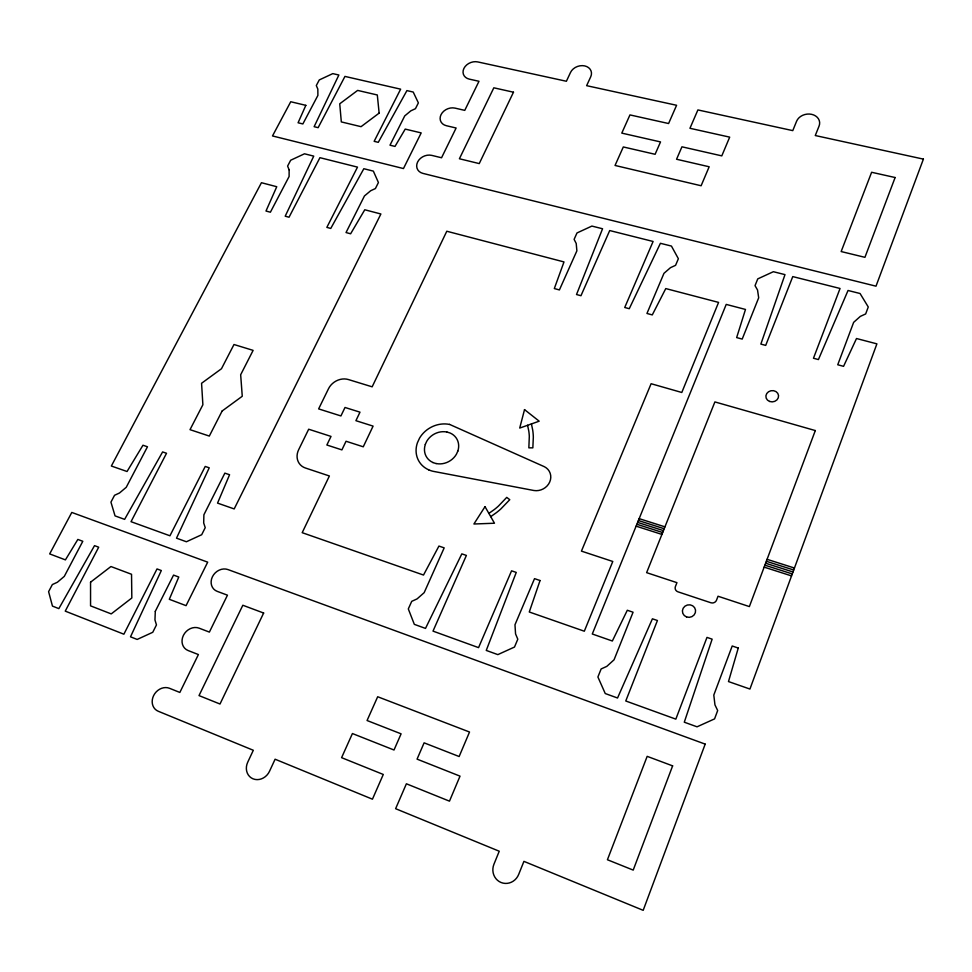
<?xml version="1.0" encoding="UTF-8"?>
<svg xmlns="http://www.w3.org/2000/svg" width="972" height="972" viewBox="0 0 972 972"><rect width="100%" height="100%" fill="white"/><g stroke="black" fill="none" stroke-linecap="round" stroke-linejoin="round"><path stroke-width="1.46" d="M457.836 451.093L456.403 454.24A17.63 15.54 -30.7 0 1 436.112 463.535M425.299 444.398L426.732 441.276A17.63 15.54 -30.7 0 1 446.901 432.03M488.867 513.386L494.068 509.729A58.964 52.427 -30.4 0 0 498.466 506.048L506.74 497.385L509.765 499.693L500.932 508.866A65.063 57.81 -30.4 0 1 496.218 512.779L490.726 516.642M449.489 424.363L544.417 466.73A13.754 12.417 -25.5 0 1 549.702 482.039A13.754 12.417 -25.5 0 1 533.932 490.508L434.411 471.554A26.766 23.583 -30.6 0 1 430.997 470.727L428.664 469.841M446.877 432.005L450.072 433.002A17.63 15.54 -30.7 0 1 457.824 451.093M436.1 463.571L432.892 462.55M639.163 518.647L664.945 526.848M767.078 559.325L794.452 568.037M638.397 520.518L664.18 528.732M766.349 561.281L793.723 569.993M637.644 522.401L663.426 530.627M765.62 563.225L793.006 571.961M636.879 524.273L662.673 532.522M764.891 565.182L792.277 573.93M636.113 526.156L661.908 534.418M764.15 567.138L791.548 575.91M531.429 423.938L532.692 429.988A66.801 59.073 -29 0 1 533.324 437.121L532.85 447.849L528.853 447.849L529.303 436.379A60.629 53.63 -28.9 0 0 528.78 431.033L527.589 425.286M428.664 469.816A26.256 23.134 -30.7 0 1 417.413 442.782L419.552 438.129A26.256 23.134 -30.7 0 1 449.465 424.424M432.953 462.514A17.63 15.54 -30.7 0 1 425.347 444.374M90.554 582.192L90.554 605.86L111.221 613.903L131.828 597.987L131.536 574.282L110.942 566.53L90.554 582.192M289.134 169.821L289.109 176.503L270.398 212.212L265.988 211.033L276.753 186.721L261.444 182.712L111.355 466.025L127.04 471.505L142.969 445.237L147.477 446.768L126.239 487.3L119.495 492.998L114.538 495.295L110.942 502.135L115.048 515.889L124.623 519.364L162.603 451.931L166.528 453.268L131.026 521.685L169.942 535.791L205.214 466.451L209.235 467.811L176.515 538.172L186.405 541.756L201.69 534.722L205.226 527.662L203.683 522.96L203.901 514.771L224.86 473.133L229.574 474.737L217.546 503.107L234.191 508.927L380.89 213.986L364.767 209.77L350.625 233.79L346.032 232.551L364.451 195.955L370.684 190.743L375.411 188.556L378.424 182.529L373.357 171.121L363.832 168.715L330.759 228.444L326.847 227.387L357.502 167.123L319.934 157.683L289.036 217.23L285.197 216.197L313.737 156.127L304.491 153.795L290.677 160.234L287.603 166.09L289.134 169.821M155.301 611.339L154.961 619.942L156.456 624.911L152.762 632.286L137.161 639.442L130.503 636.818L161.328 570.54L157.014 568.936L123.881 634.206L65.246 611.133L98.694 547.2L94.527 545.644L58.842 608.618L52.464 606.103L48.6 591.669L52.354 584.561L57.397 582.24L64.298 576.384L82.802 541.283L77.845 539.436L65.416 559.884L49.681 553.906L71.794 512.438L207.692 562.156L186.065 605.653L169.31 599.299L178.775 577.04L173.551 575.096L155.301 611.339M524.528 409.613L519.716 428.069L539.181 421.192L524.528 409.613M738.258 648.057L728.49 681.566L749.934 689.051L876.902 343.857L856.502 338.523L843.562 366.335L837.743 364.767L853.647 322.352L860.317 316.398L865.663 313.944L868.263 306.97L860.062 293.508L848.034 290.482L818.424 359.567L813.467 358.243L840.051 288.477L792.763 276.595L765.705 345.4L760.857 344.088L784.987 274.626L773.36 271.71L757.747 278.891L755.037 285.647L757.54 290.021L758.682 297.809L742.207 339.082L736.654 337.588L745.488 309.448L726.218 304.406L592.288 633.999L612.348 641.01L627.304 610.258L633.064 612.214L614.061 659.794L606.795 666.379L601.133 668.955L597.902 676.998L605.252 693.546L617.536 698.005L652.406 618.812L657.424 620.513L625.761 700.982L675.832 719.134L706.984 637.401L712.136 639.163L684.288 722.196L697.046 726.813L714.566 718.891L717.676 710.544L714.955 704.87L713.8 695.065L732.208 645.991L738.258 648.057M540.043 580.527L529.278 611.995L584.318 631.217L612.785 561.476L581.438 551.124L651.106 383.721L681.797 392.481L718.575 302.401L665.771 288.575L652.285 314.904L646.951 313.47L663.961 273.339L670.473 267.677L675.576 265.32L678.371 258.722L671.445 246.074L660.413 243.304L629.261 308.707L624.729 307.492L653.099 241.469L609.711 230.546L580.964 295.719L576.518 294.528L602.567 228.76L591.887 226.075L576.979 232.964L574.112 239.367L576.214 243.486L576.882 250.837L559.41 289.923L554.319 288.562L563.991 261.93L446.792 231.239L372.155 386.82L348.438 379.554A15.649 13.316 -33.3 0 0 328.487 388.764L318.634 408.896L340.917 415.943L345.011 407.475L359.992 412.164L355.91 420.682L373.09 426.113L363.261 446.804L346.044 441.252L341.901 449.89L326.859 445.006L331.015 436.416L308.683 429.223L298.647 449.732A15.917 13.657 -36.7 0 0 305.451 468.018L329.387 475.976L302.195 532.68L423.513 575.047L438.931 546.07L444.18 547.868L424.169 592.653L417.097 598.886L411.715 601.352L408.313 608.922L414.327 624.352L425.505 628.41L461.822 553.87L466.39 555.425L433.002 631.12L478.552 647.631L511.564 570.819L516.254 572.423L486.255 650.426L497.846 654.618L514.492 647.048L517.797 639.212L515.561 633.914L514.978 624.765L534.527 578.644L540.043 580.527M705.186 744.115L643.185 910.327L523.92 861.362L518.659 874.472A14.118 13.377 -72.2 0 1 500.993 882.467A14.118 13.377 -72.2 0 1 493.946 864.23L499.243 851.229L395.616 808.692L406.393 783.784L449.477 801.159L460.023 776.142L417.061 759.132L424.108 742.839L459.136 756.532L469.525 732.025L377.683 696.742L367.064 720.519L401.096 733.836L394.012 750.007L352.423 733.544L341.597 757.662L383.284 774.465L372.446 799.191L275.1 759.217L269.523 771.27A13.316 11.749 -56.2 0 1 253.012 778.815A13.316 11.749 -56.2 0 1 247.714 762.23L253.315 750.275L158.242 711.249A12.879 11.008 -52.4 0 1 153.625 695.6A12.879 11.008 -52.4 0 1 169.529 688.298L179.844 692.453L198.397 654.557L188.118 650.535A12.612 10.814 -48.9 0 1 183.404 635.384A12.612 10.814 -48.9 0 1 199.126 628.167L209.381 632.104L227.46 595.18L217.23 591.365A12.369 10.607 -45.3 0 1 212.443 576.712A12.369 10.607 -45.3 0 1 227.958 569.568L705.186 744.115M923.4 159.116L876.003 286.181L422.929 173.393A11.069 8.906 -24.8 0 1 417.62 161.996A11.069 8.906 -24.8 0 1 431.787 155.386L441.555 157.768L456.123 128.012L446.379 125.716A10.947 8.687 -23.4 0 1 441.033 114.672A10.947 8.687 -23.4 0 1 455.042 108.123L464.762 110.371L478.989 81.284L469.318 79.133A10.838 8.481 -22.2 0 1 463.923 68.404A10.838 8.481 -22.2 0 1 477.774 61.929L566.397 81.259L570.503 72.475A11.105 8.784 -18.5 0 1 584.682 65.902A11.105 8.784 -18.5 0 1 590.709 76.837L586.626 85.67L676.585 105.28L668.59 123.529L629.953 114.915L621.788 133.115L660.523 141.924L655.104 154.293L623.307 146.954L615.045 165.459L701.116 185.749L709.171 166.771L676.561 159.25L681.943 146.808L721.795 155.872L729.693 137.137L689.95 128.292L697.896 109.933L792.775 130.625L796.59 121.257A11.919 9.611 -9.8 0 1 811.608 114.332A11.919 9.611 -9.8 0 1 819.056 126.105L815.277 135.533L923.4 159.116M815.314 430.56L749.376 606.589L718.029 596.237L716.522 600.174A4.41 4.167 -7.5 0 1 710.86 602.749L677.946 591.814A4.374 4.119 -12.5 0 1 675.406 586.553L676.937 582.665L646.623 572.654L714.894 401.922L815.314 430.56M672.624 765.863L633.209 870.098L607.427 859.746L647.17 756.35L672.624 765.863M895.115 177.524L864.934 257.325L841.157 251.554L871.617 172.275L895.115 177.524M305.84 105.341L298.076 122.776L302.863 123.942L317.893 95.438L317.832 89.084L316.301 85.56L319.278 79.935L332.788 73.617L338.863 75.014L314.126 126.688L318.136 127.672L344.951 76.411L400.634 89.169L374.147 141.329L378.278 142.337L406.916 90.603L413.222 92.048L418.373 102.886L415.457 108.682L410.828 110.844L404.729 115.911L389.991 145.192L394.997 146.42L405.227 129.094L421.192 132.909L403.465 168.557L272.5 135.946L290.737 101.744L305.84 105.341M263.643 613.028L220 704.02L199.017 695.588L242.83 605.252L263.643 613.028M513.483 92.206L479.245 163.588L459.404 158.764L493.825 87.808L513.483 92.206M222.126 411.01L209.32 436.076L190.014 429.66L202.881 404.753L201.569 383.272L221.47 368.74L233.985 344.513L253.121 350.37L240.667 374.755L242.259 396.26L222.126 411.01M485.016 506.655L473.899 524.005L494.481 523.228L485.016 506.655M379.141 113.117L361.049 126.676L341.318 121.913L339.738 103.797L357.635 90.408L377.306 94.977L379.141 113.117M769.581 401.448A6.367 5.638 -7.4 0 0 778.548 395.519A6.367 5.638 -7.4 0 0 768.524 391.752A6.367 5.638 -7.4 0 0 769.581 401.448M686.572 616.953A6.61 6.269 -10.7 0 0 695.527 610.039A6.61 6.269 -10.7 0 0 684.908 606.212A6.61 6.269 -10.7 0 0 686.572 616.953"/></g></svg>
